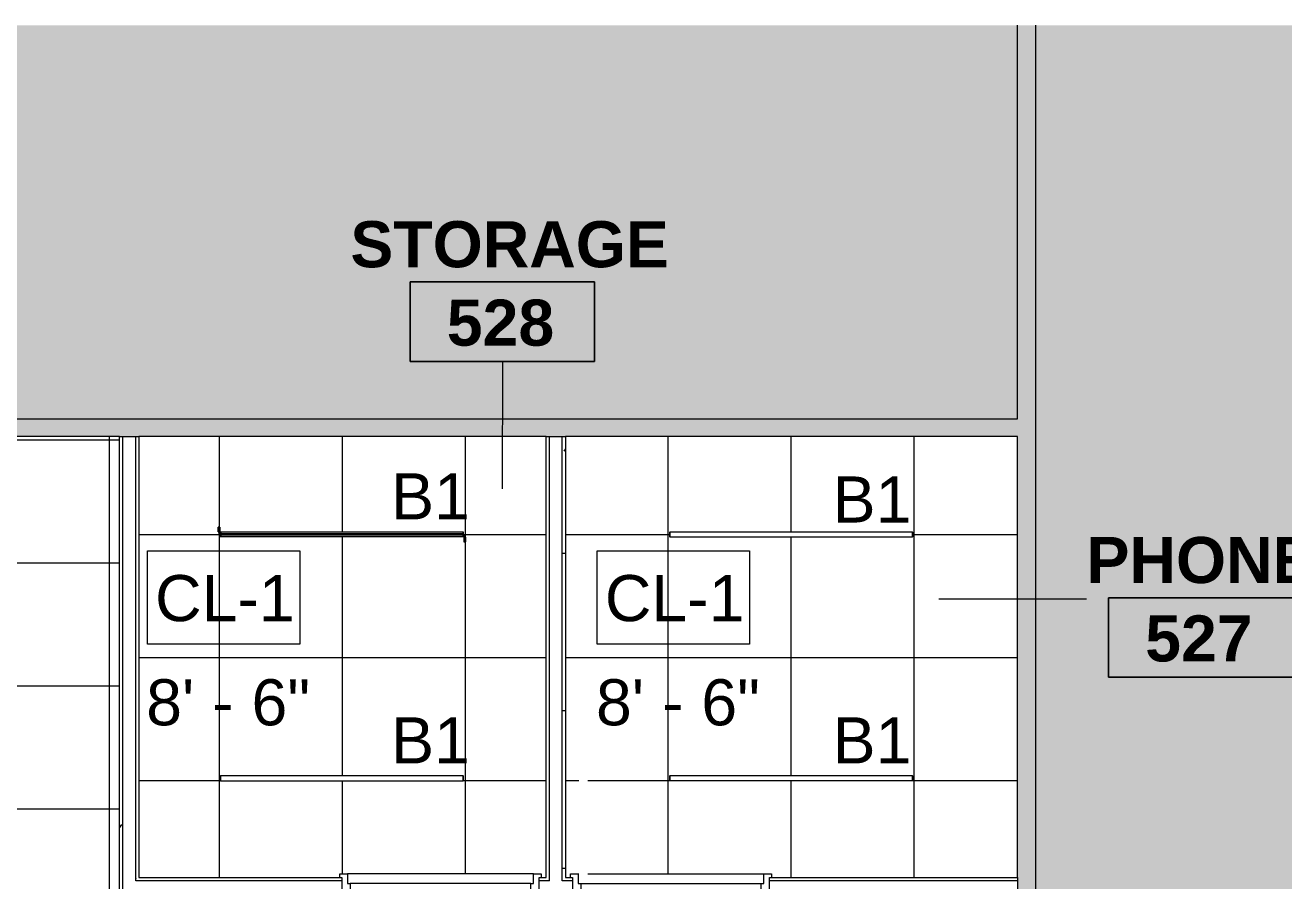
# Model space of a CAD drawing. Header units: inches. Extents: x -60 to 1865, y -31 to 1094.
# Drawn here: x 571.3 to 817, y 926.8 to 1093.8 of the extents above; entities that cross this region are included whole.
import ezdxf

# ---------------------------------------------------------------- set-up
doc = ezdxf.new("R2010")
doc.units = ezdxf.units.IN
doc.header["$MEASUREMENT"] = 0
for name, color, linetype, lineweight in [('A-AREA-IDEN', 2, 'Continuous', 9), ('A-CLNG-IDEN', 151, 'Continuous', 9), ('A-CLNG-PATT', 13, 'Continuous', 13), ('A-DETL', 90, 'Continuous', 9), ('A-DETL-GENF', 92, 'Continuous', 9), ('A-DOOR', 31, 'Continuous', 13), ('A-WALL', 113, 'Continuous', 13), ('A-WALL-PATT', 111, 'Continuous', 13), ('E-LITE-EQPM', 33, 'Continuous', 9), ('E-LITE-EQPM-IDEN', 33, 'Continuous', 9), ('I-WALL', 2, 'Continuous', 13)]:
    doc.layers.add(name, color=color, linetype=linetype, lineweight=lineweight)
doc.styles.add('Arial', font='arial.ttf', dxfattribs={"height": 9})
doc.styles.add('Swis721 Lt BT', font='swissl.ttf', dxfattribs={"height": 9})
doc.styles.add('Swis721 Lt BT_B', font='', dxfattribs={"height": 9})
doc.styles.get('Swis721 Lt BT_B').set_extended_font_data('Swis721 Lt BT', bold=True)
pattern_1 = [(0, (0, 0), (30.72, 7.68), [1.267, -21.773, 1.267, -21.773, -122.88]), (0, (0, 0), (30.72, 7.68), [-46.08, 1.267, -44.813, 1.267, -21.773, -53.76]), (0, (0, 0), (30.72, 7.68), [-115.2, 1.267, -14.093, 1.267, -37.133]), (120, (11.52, 3.84), (-22.011075, 22.7643), [1.267, -21.773, 1.267, -21.773, -122.88]), (120, (11.52, 3.84), (-22.011075, 22.7643), [-46.08, 1.267, -44.813, 1.267, -21.773, -53.76]), (120, (11.52, 3.84), (-22.011075, 22.7643), [-115.2, 1.267, -14.093, 1.267, -37.133]), (240, (15.36, 19.2), (-8.708925, -30.4443), [1.267, -21.773, 1.267, -21.773, -122.88]), (240, (15.36, 19.2), (-8.708925, -30.4443), [-46.08, 1.267, -44.813, 1.267, -21.773, -53.76]), (240, (15.36, 19.2), (-8.708925, -30.4443), [-115.2, 1.267, -14.093, 1.267, -37.133])]

# ---------------------------------------------------------------- blocks, each defined once
blk = doc.blocks.new('Door - Single - Solid Door - W_ LOUVER-8174439-REFLECTED CEILING PLAN')
at = {"layer": 'A-DOOR', "lineweight": 9}
for p, q in [((-15.63, 1.96), (-15.63, 2.71)), ((-15.63, 2.71), (-14.13, 2.71)), ((-14.13, 2.71), (-14.01, 2.71)), ((-14.13, 2.71), (-14.13, 0.84)), ((-12.26, 2.71), (22.12, 2.71)), ((22.12, 0.84), (22.12, 2.71)), ((22.12, 2.71), (23.62, 2.71)), ((23.62, 2.71), (23.62, 1.96)), ((-14.13, 0.84), (-13.63, 0.84)), ((-13.63, 0.84), (21.62, 0.84)), ((-13.63, 0.84), (-13.63, -0.66)), ((21.62, -0.66), (21.62, 0.84)), ((21.62, 0.84), (22.12, 0.84)), ((-15.63, -2.54), (-15.63, -1.79)), ((-13.63, -0.66), (-14.13, -0.66)), ((-14.13, -0.66), (-14.13, -2.54)), ((-13.63, -0.66), (21.62, -0.66)), ((22.12, -0.66), (21.62, -0.66)), ((22.12, -2.54), (22.12, -0.66)), ((23.62, -1.79), (23.62, -2.54)), ((-14.13, -2.54), (-15.63, -2.54)), ((-14.13, -2.54), (22.12, -2.54)), ((23.62, -2.54), (22.12, -2.54))]:
    blk.add_line(p, q, dxfattribs=at)
blk = doc.blocks.new('Door - Single - Solid Door-8204744-REFLECTED CEILING PLAN')
at = {"layer": 'A-DOOR', "lineweight": 9}
for p, q in [((-15.63, 1.96), (-15.63, 2.71)), ((-15.63, 2.71), (-14.13, 2.71)), ((-14.13, 2.71), (-14.01, 2.71)), ((-14.13, 2.71), (-14.13, 0.84)), ((-12.26, 2.71), (22.12, 2.71)), ((22.12, 0.84), (22.12, 2.71)), ((22.12, 2.71), (23.62, 2.71)), ((23.62, 2.71), (23.62, 1.96)), ((-14.13, 0.84), (-13.63, 0.84)), ((-13.63, 0.84), (21.62, 0.84)), ((-13.63, 0.84), (-13.63, -0.66)), ((21.62, -0.66), (21.62, 0.84)), ((21.62, 0.84), (22.12, 0.84)), ((-15.63, -2.54), (-15.63, -1.79)), ((-13.63, -0.66), (-14.13, -0.66)), ((-14.13, -0.66), (-14.13, -2.54)), ((-13.63, -0.66), (21.62, -0.66)), ((22.12, -0.66), (21.62, -0.66)), ((22.12, -2.54), (22.12, -0.66)), ((23.62, -1.79), (23.62, -2.54)), ((-14.13, -2.54), (-15.63, -2.54)), ((-14.13, -2.54), (22.12, -2.54)), ((23.62, -2.54), (22.12, -2.54))]:
    blk.add_line(p, q, dxfattribs=at)
blk = doc.blocks.new('Lighting fixture TBLS-HX-4-15-B-U-W - TBLS-HX-4-24-V4-REFLECTED CEILING PLAN')
at = {"layer": 'E-LITE-EQPM'}
for p, q in [((0.01, 23.75), (-0.47, 23.75)), ((-0.47, 23.75), (-0.47, 23.58)), ((-0.14, 23.67), (-0.47, 23.67)), ((-0.47, 23.67), (-0.47, -23.67)), ((-0.47, 23.58), (-0.13, 23.58)), ((0, 23.67), (-0.14, 23.67)), ((-0.14, 23.67), (-0.14, -23.67)), ((0, 23.67), (0.02, 23.89)), ((0.14, 23.67), (0, 23.67)), ((0.07, 23.89), (0.02, 23.89)), ((0.02, 23.89), (0.08, 23.88)), ((0.07, 23.89), (0.06, 23.67)), ((0.47, 23.75), (0.07, 23.75)), ((0.12, 23.93), (0.12, 23.97)), ((0.12, 23.97), (0.51, 23.97)), ((0.62, 23.93), (0.12, 23.93)), ((0.13, 23.92), (0.15, 23.97)), ((0.13, 23.58), (0.47, 23.58)), ((0.47, 23.67), (0.14, 23.67)), ((0.14, 23.67), (0.14, -23.67)), ((0.47, 23.75), (0.47, 23.58)), ((0.47, 23.67), (0.47, -23.67)), ((0.51, 24.16), (1.41, 24.16)), ((0.51, 24.08), (1.41, 24.08)), ((0.51, 23.93), (0.62, 23.93)), ((0.51, 23.89), (0.51, 23.86)), ((0.64, 23.89), (0.51, 23.89)), ((0.51, 23.86), (0.64, 23.86)), ((0.51, 23.86), (0.64, 23.86)), ((0.51, 23.86), (0.51, 23.82)), ((0.64, 23.86), (0.51, 23.86)), ((0.51, 23.82), (0.64, 23.82)), ((0.62, 23.89), (0.62, 24.01)), ((0.62, 24.01), (0.89, 24.01)), ((0.64, 23.86), (0.64, 23.89)), ((1.29, 23.89), (0.64, 23.89)), ((0.64, 23.86), (1.29, 23.86)), ((0.64, 23.82), (0.64, 23.86)), ((1.29, 23.86), (0.64, 23.86)), ((0.64, 23.82), (1.29, 23.82)), ((0.89, 24.01), (0.89, 23.89)), ((0.89, 23.97), (1.01, 23.97)), ((0.89, 23.97), (1.01, 23.97)), ((0.89, 23.97), (1.01, 23.97)), ((1.01, 23.89), (1.01, 24.01)), ((1.01, 24.01), (1.28, 24.01)), ((1.28, 24.01), (1.28, 23.89)), ((1.41, 23.93), (1.28, 23.93)), ((1.28, 23.93), (1.41, 23.93)), ((1.41, 23.89), (1.29, 23.89)), ((1.29, 23.89), (1.29, 23.86)), ((1.29, 23.86), (1.41, 23.86)), ((1.29, 23.86), (1.41, 23.86)), ((1.41, 23.86), (1.29, 23.86)), ((1.29, 23.86), (1.29, 23.82)), ((1.29, 23.82), (1.41, 23.82)), ((1.41, 23.86), (1.41, 23.89)), ((1.41, 23.82), (1.41, 23.86)), ((-0.04, 21.73), (-0.04, 21.57)), ((-0.04, 21.73), (-0.04, 21.57)), ((0.04, 21.57), (0.04, 21.73)), ((0.04, 21.73), (0.04, 21.57)), ((-1.41, -23.81), (-1.41, -23.85)), ((-1.29, -23.81), (-1.41, -23.81)), ((-1.41, -23.85), (-1.41, -23.88)), ((-1.29, -23.85), (-1.41, -23.85)), ((-1.29, -23.85), (-1.41, -23.85)), ((-1.41, -23.85), (-1.29, -23.85)), ((-1.41, -23.88), (-1.29, -23.88)), ((-1.41, -23.92), (-1.28, -23.92)), ((-1.28, -23.92), (-1.41, -23.92)), ((-0.51, -24.07), (-1.41, -24.07)), ((-0.51, -24.15), (-1.41, -24.15)), ((-0.64, -23.81), (-1.29, -23.81)), ((-1.29, -23.85), (-1.29, -23.81)), ((-0.64, -23.85), (-1.29, -23.85)), ((-1.29, -23.88), (-1.29, -23.85)), ((-1.29, -23.85), (-0.64, -23.85)), ((-1.29, -23.88), (-0.64, -23.88)), ((-1.28, -24), (-1.28, -23.88)), ((-1.01, -24), (-1.28, -24)), ((-1.01, -23.88), (-1.01, -24)), ((-0.89, -23.96), (-1.01, -23.96)), ((-0.89, -23.96), (-1.01, -23.96)), ((-0.89, -23.96), (-1.01, -23.96)), ((-0.89, -24), (-0.89, -23.88)), ((-0.62, -24), (-0.89, -24)), ((-0.51, -23.81), (-0.64, -23.81)), ((-0.64, -23.81), (-0.64, -23.85)), ((-0.51, -23.85), (-0.64, -23.85)), ((-0.51, -23.85), (-0.64, -23.85)), ((-0.64, -23.85), (-0.64, -23.88)), ((-0.64, -23.85), (-0.51, -23.85)), ((-0.64, -23.88), (-0.51, -23.88)), ((-0.62, -23.88), (-0.62, -24)), ((-0.62, -23.92), (-0.12, -23.92)), ((-0.51, -23.92), (-0.62, -23.92)), ((-0.51, -23.85), (-0.51, -23.81)), ((-0.51, -23.88), (-0.51, -23.85)), ((-0.12, -23.96), (-0.51, -23.96)), ((-0.13, -23.58), (-0.47, -23.58)), ((-0.47, -23.58), (-0.47, -23.75)), ((-0.47, -23.67), (-0.14, -23.67)), ((-0.47, -23.75), (-0.07, -23.75)), ((-0.13, -23.91), (-0.15, -23.96)), ((-0.14, -23.67), (0, -23.67)), ((-0.12, -23.92), (-0.12, -23.96)), ((-0.02, -23.88), (-0.08, -23.88)), ((-0.07, -23.88), (-0.06, -23.67)), ((-0.07, -23.88), (-0.02, -23.88)), ((0, -23.67), (-0.02, -23.88)), ((-0.01, -23.75), (0.47, -23.75)), ((0, -23.67), (0.14, -23.67)), ((0.47, -23.58), (0.13, -23.58)), ((0.14, -23.67), (0.47, -23.67)), ((0.47, -23.58), (0.47, -23.75))]:
    blk.add_line(p, q, dxfattribs=at)
for centre, radius, start, end in [((0, 21.65), 0.089, 90, 270), ((0, 21.65), 0.089, 270, 90), ((0, -21.64), 0.09, 90, 270), ((0, -21.64), 0.09, 270, 90)]:
    blk.add_arc(centre, radius, start, end, dxfattribs=at)
for points in [[(0.02, 23.89), (0.02, 23.92), (0.06, 23.97), (0.12, 23.98), (0.15, 23.97)], [(0.08, 23.88), (0.08, 23.9), (0.09, 23.92), (0.12, 23.92), (0.13, 23.92)], [(0.13, 23.92), (0.12, 23.92), (0.09, 23.92), (0.08, 23.9), (0.08, 23.88)], [(-0.02, -23.88), (-0.02, -23.91), (-0.06, -23.96), (-0.12, -23.97), (-0.15, -23.96)], [(-0.08, -23.88), (-0.08, -23.89), (-0.09, -23.91), (-0.12, -23.91), (-0.13, -23.91)], [(-0.13, -23.91), (-0.12, -23.91), (-0.09, -23.91), (-0.08, -23.89), (-0.08, -23.88)]]:
    blk.add_open_spline(points, degree=3, dxfattribs=at)
for points, knots in [([(0.02, 23.89), (0.02, 23.92), (0.05, 23.96), (0.1, 23.98), (0.12, 23.97)], [-1, -1, -1, -1, -0.5, -0.1420783, -0.1420783, -0.1420783, -0.1420783]), ([(0.51, 24.1), (0.51, 24.12), (0.51, 24.16), (0.51, 24.16), (0.51, 24.16), (0.51, 24.16)], [0.03340303, 0.03340303, 0.03340303, 0.03340303, 0.03964416, 0.0561743, 0.05646252, 0.05646252, 0.05646252, 0.05646252]), ([(0.51, 24.16), (0.51, 24.16), (0.51, 24.16), (0.51, 24.16), (0.51, 24.16), (0.51, 24.16), (0.51, 24.15), (0.51, 24.15), (0.51, 24.14), (0.51, 24.13), (0.51, 24.13), (0.51, 24.12), (0.51, 24.11), (0.51, 23.92), (0.51, 23.91), (0.51, 23.91), (0.51, 23.9), (0.51, 23.9), (0.51, 23.89), (0.51, 23.89), (0.51, 23.89), (0.51, 23.89)], [0.0565282, 0.0565282, 0.0565282, 0.0565282, 0.05682745, 0.05751378, 0.05815131, 0.0587711, 0.05945814, 0.06018947, 0.06092564, 0.06158284, 0.06221456, 0.06288041, 0.06873361, 0.07453122, 0.08018816, 0.08060556, 0.08099534, 0.08144983, 0.08188748, 0.08236942, 0.08479229, 0.08479229, 0.08479229, 0.08479229]), ([(0.51, 24.11), (0.51, 24.11), (0.51, 24.12), (0.51, 24.12), (0.51, 24.12), (0.51, 24.13), (0.51, 24.13), (0.51, 24.13), (0.51, 24.13), (0.51, 24.11)], [0.01995207, 0.01995207, 0.01995207, 0.01995207, 0.02116651, 0.02177638, 0.02224477, 0.02276746, 0.02328664, 0.0238075, 0.03990415, 0.03990415, 0.03990415, 0.03990415]), ([(0.51, 23.86), (0.51, 23.87), (0.51, 23.87), (0.51, 23.88), (0.51, 23.88), (0.51, 23.89), (0.51, 23.9), (0.51, 23.91), (0.51, 23.91), (0.51, 23.93)], [0, 0, 0, 0, 0.000731018, 0.001451775, 0.002127065, 0.002832083, 0.003604659, 0.004489972, 0.008550889, 0.008550889, 0.008550889, 0.008550889]), ([(0.51, 23.82), (0.51, 23.82), (0.51, 23.82), (0.51, 23.82), (0.51, 23.83), (0.51, 23.83), (0.51, 23.84), (0.51, 23.84), (0.51, 23.85), (0.51, 23.85), (0.51, 23.86), (0.51, 23.86), (0.51, 23.87), (0.51, 23.87), (0.51, 23.88), (0.51, 23.88), (0.51, 23.89), (0.51, 23.89), (0.51, 23.9), (0.51, 23.91), (0.51, 23.91), (0.51, 23.92), (0.51, 23.92), (0.51, 23.93), (0.51, 23.93), (0.51, 23.93)], [0, 0, 0, 0, 0.00120711, 0.00176048, 0.00232663, 0.00297197, 0.00362531, 0.00422365, 0.00474973, 0.00525079, 0.00572384, 0.00619922, 0.00660886, 0.00708073, 0.00755616, 0.00809862, 0.00860163, 0.00920907, 0.00976241, 0.01029085, 0.01074067, 0.01123037, 0.01169097, 0.01209543, 0.01242389, 0.01242389, 0.01242389, 0.01242389]), ([(0.51, 23.93), (0.51, 23.93), (0.51, 23.93), (0.51, 23.92), (0.51, 23.91), (0.51, 23.9), (0.51, 23.89), (0.51, 23.88), (0.51, 23.88), (0.51, 23.88), (0.51, 23.87), (0.51, 23.87), (0.51, 23.87), (0.51, 23.86), (0.51, 23.86), (0.51, 23.86), (0.51, 23.86)], [0.00487261, 0.00487261, 0.00487261, 0.00487261, 0.005494648, 0.006240904, 0.006931758, 0.007632285, 0.008340529, 0.009043442, 0.009509071, 0.009881293, 0.010155457, 0.010460516, 0.010767283, 0.011121343, 0.011529598, 0.01461783, 0.01461783, 0.01461783, 0.01461783]), ([(1.41, 23.89), (1.41, 23.89), (1.41, 23.89), (1.41, 23.89), (1.41, 23.9), (1.41, 23.9), (1.41, 23.91), (1.41, 23.91), (1.41, 23.92), (1.41, 24.11), (1.41, 24.12), (1.41, 24.13), (1.41, 24.13), (1.41, 24.14), (1.41, 24.15), (1.41, 24.15), (1.41, 24.16), (1.41, 24.16), (1.41, 24.16), (1.41, 24.16), (1.41, 24.16), (1.41, 24.16)], [-0.08479229, -0.08479229, -0.08479229, -0.08479229, -0.08236942, -0.08188748, -0.08144983, -0.08099534, -0.08060556, -0.08018816, -0.07453122, -0.06873361, -0.06288041, -0.06221456, -0.06158284, -0.06092564, -0.06018947, -0.05945814, -0.0587711, -0.05815131, -0.05751378, -0.05682745, -0.0565282, -0.0565282, -0.0565282, -0.0565282]), ([(1.41, 24.16), (1.41, 24.16), (1.41, 24.16), (1.41, 24.16), (1.41, 24.12), (1.41, 24.1)], [-0.05646252, -0.05646252, -0.05646252, -0.05646252, -0.0561743, -0.03964416, -0.03340303, -0.03340303, -0.03340303, -0.03340303]), ([(1.41, 24.11), (1.41, 24.13), (1.41, 24.13), (1.41, 24.13), (1.41, 24.13), (1.41, 24.12), (1.41, 24.12), (1.41, 24.12), (1.41, 24.11), (1.41, 24.11)], [-0.03990415, -0.03990415, -0.03990415, -0.03990415, -0.0238075, -0.02328664, -0.02276746, -0.02224477, -0.02177638, -0.02116651, -0.01995207, -0.01995207, -0.01995207, -0.01995207]), ([(1.41, 23.93), (1.41, 23.91), (1.41, 23.91), (1.41, 23.9), (1.41, 23.89), (1.41, 23.88), (1.41, 23.88), (1.41, 23.87), (1.41, 23.87), (1.41, 23.86)], [-0.008550889, -0.008550889, -0.008550889, -0.008550889, -0.004489972, -0.003604659, -0.002832083, -0.002127065, -0.001451775, -0.000731018, 0, 0, 0, 0]), ([(1.41, 23.86), (1.41, 23.86), (1.41, 23.86), (1.41, 23.86), (1.41, 23.87), (1.41, 23.87), (1.41, 23.87), (1.41, 23.88), (1.41, 23.88), (1.41, 23.88), (1.41, 23.89), (1.41, 23.9), (1.41, 23.91), (1.41, 23.92), (1.41, 23.93), (1.41, 23.93), (1.41, 23.93)], [-0.01461783, -0.01461783, -0.01461783, -0.01461783, -0.011529598, -0.011121343, -0.010767283, -0.010460516, -0.010155457, -0.009881293, -0.009509071, -0.009043442, -0.008340529, -0.007632285, -0.006931758, -0.006240904, -0.005494648, -0.00487261, -0.00487261, -0.00487261, -0.00487261]), ([(1.41, 23.93), (1.41, 23.93), (1.41, 23.93), (1.41, 23.92), (1.41, 23.92), (1.41, 23.91), (1.41, 23.91), (1.41, 23.9), (1.41, 23.89), (1.41, 23.89), (1.41, 23.88), (1.41, 23.88), (1.41, 23.87), (1.41, 23.87), (1.41, 23.86), (1.41, 23.86), (1.41, 23.85), (1.41, 23.85), (1.41, 23.84), (1.41, 23.84), (1.41, 23.83), (1.41, 23.83), (1.41, 23.82), (1.41, 23.82), (1.41, 23.82), (1.41, 23.82)], [-0.01242389, -0.01242389, -0.01242389, -0.01242389, -0.01209543, -0.01169097, -0.01123037, -0.01074067, -0.01029085, -0.00976241, -0.00920907, -0.00860163, -0.00809862, -0.00755616, -0.00708073, -0.00660886, -0.00619922, -0.00572384, -0.00525079, -0.00474973, -0.00422365, -0.00362531, -0.00297197, -0.00232663, -0.00176048, -0.00120711, 0, 0, 0, 0]), ([(-1.41, -23.92), (-1.41, -23.92), (-1.41, -23.92), (-1.41, -23.91), (-1.41, -23.91), (-1.41, -23.9), (-1.41, -23.9), (-1.41, -23.89), (-1.41, -23.89), (-1.41, -23.88), (-1.41, -23.87), (-1.41, -23.87), (-1.41, -23.86), (-1.41, -23.86), (-1.41, -23.85), (-1.41, -23.85), (-1.41, -23.84), (-1.41, -23.84), (-1.41, -23.83), (-1.41, -23.83), (-1.41, -23.82), (-1.41, -23.82), (-1.41, -23.81), (-1.41, -23.81), (-1.41, -23.81), (-1.41, -23.81)], [-0.01242389, -0.01242389, -0.01242389, -0.01242389, -0.01209543, -0.01169097, -0.01123037, -0.01074067, -0.01029085, -0.00976241, -0.00920907, -0.00860163, -0.00809862, -0.00755616, -0.00708073, -0.00660886, -0.00619922, -0.00572384, -0.00525079, -0.00474973, -0.00422365, -0.00362531, -0.00297197, -0.00232663, -0.00176048, -0.00120711, 0, 0, 0, 0]), ([(-1.41, -23.92), (-1.41, -23.9), (-1.41, -23.9), (-1.41, -23.89), (-1.41, -23.88), (-1.41, -23.88), (-1.41, -23.87), (-1.41, -23.86), (-1.41, -23.86), (-1.41, -23.85)], [-0.008550889, -0.008550889, -0.008550889, -0.008550889, -0.004489972, -0.003604659, -0.002832083, -0.002127065, -0.001451775, -0.000731018, 0, 0, 0, 0]), ([(-1.41, -23.85), (-1.41, -23.85), (-1.41, -23.85), (-1.41, -23.85), (-1.41, -23.86), (-1.41, -23.86), (-1.41, -23.86), (-1.41, -23.87), (-1.41, -23.87), (-1.41, -23.88), (-1.41, -23.88), (-1.41, -23.89), (-1.41, -23.9), (-1.41, -23.91), (-1.41, -23.92), (-1.41, -23.92), (-1.41, -23.93)], [-0.01461783, -0.01461783, -0.01461783, -0.01461783, -0.011529598, -0.011121343, -0.010767283, -0.010460516, -0.010155457, -0.009881293, -0.009509071, -0.009043442, -0.008340529, -0.007632285, -0.006931758, -0.006240904, -0.005494648, -0.00487261, -0.00487261, -0.00487261, -0.00487261]), ([(-1.41, -23.88), (-1.41, -23.88), (-1.41, -23.88), (-1.41, -23.88), (-1.41, -23.89), (-1.41, -23.89), (-1.41, -23.9), (-1.41, -23.9), (-1.41, -23.91), (-1.41, -24.1), (-1.41, -24.11), (-1.41, -24.12), (-1.41, -24.12), (-1.41, -24.13), (-1.41, -24.14), (-1.41, -24.14), (-1.41, -24.15), (-1.41, -24.15), (-1.41, -24.15), (-1.41, -24.15), (-1.41, -24.15), (-1.41, -24.15)], [-0.08479229, -0.08479229, -0.08479229, -0.08479229, -0.08236942, -0.08188748, -0.08144983, -0.08099534, -0.08060556, -0.08018816, -0.07453122, -0.06873361, -0.06288041, -0.06221456, -0.06158284, -0.06092564, -0.06018947, -0.05945814, -0.0587711, -0.05815131, -0.05751378, -0.05682745, -0.0565282, -0.0565282, -0.0565282, -0.0565282]), ([(-1.41, -24.15), (-1.41, -24.15), (-1.41, -24.15), (-1.41, -24.15), (-1.41, -24.11), (-1.41, -24.09)], [-0.05646252, -0.05646252, -0.05646252, -0.05646252, -0.0561743, -0.03964416, -0.03340303, -0.03340303, -0.03340303, -0.03340303]), ([(-1.41, -24.1), (-1.41, -24.12), (-1.41, -24.12), (-1.41, -24.12), (-1.41, -24.12), (-1.41, -24.11), (-1.41, -24.11), (-1.41, -24.11), (-1.41, -24.11), (-1.41, -24.1)], [-0.03990415, -0.03990415, -0.03990415, -0.03990415, -0.0238075, -0.02328664, -0.02276746, -0.02224477, -0.02177638, -0.02116651, -0.01995207, -0.01995207, -0.01995207, -0.01995207]), ([(-0.51, -23.81), (-0.51, -23.81), (-0.51, -23.81), (-0.51, -23.81), (-0.51, -23.82), (-0.51, -23.82), (-0.51, -23.83), (-0.51, -23.83), (-0.51, -23.84), (-0.51, -23.84), (-0.51, -23.85), (-0.51, -23.85), (-0.51, -23.86), (-0.51, -23.86), (-0.51, -23.87), (-0.51, -23.87), (-0.51, -23.88), (-0.51, -23.89), (-0.51, -23.89), (-0.51, -23.9), (-0.51, -23.9), (-0.51, -23.91), (-0.51, -23.91), (-0.51, -23.92), (-0.51, -23.92), (-0.51, -23.92)], [0, 0, 0, 0, 0.00120711, 0.00176048, 0.00232663, 0.00297197, 0.00362531, 0.00422365, 0.00474973, 0.00525079, 0.00572384, 0.00619922, 0.00660886, 0.00708073, 0.00755616, 0.00809862, 0.00860163, 0.00920907, 0.00976241, 0.01029085, 0.01074067, 0.01123037, 0.01169097, 0.01209543, 0.01242389, 0.01242389, 0.01242389, 0.01242389]), ([(-0.51, -23.85), (-0.51, -23.86), (-0.51, -23.86), (-0.51, -23.87), (-0.51, -23.88), (-0.51, -23.88), (-0.51, -23.89), (-0.51, -23.9), (-0.51, -23.9), (-0.51, -23.92)], [0, 0, 0, 0, 0.000731018, 0.001451775, 0.002127065, 0.002832083, 0.003604659, 0.004489972, 0.008550889, 0.008550889, 0.008550889, 0.008550889]), ([(-0.51, -23.93), (-0.51, -23.92), (-0.51, -23.92), (-0.51, -23.91), (-0.51, -23.9), (-0.51, -23.89), (-0.51, -23.88), (-0.51, -23.88), (-0.51, -23.87), (-0.51, -23.87), (-0.51, -23.86), (-0.51, -23.86), (-0.51, -23.86), (-0.51, -23.85), (-0.51, -23.85), (-0.51, -23.85), (-0.51, -23.85)], [0.00487261, 0.00487261, 0.00487261, 0.00487261, 0.005494648, 0.006240904, 0.006931758, 0.007632285, 0.008340529, 0.009043442, 0.009509071, 0.009881293, 0.010155457, 0.010460516, 0.010767283, 0.011121343, 0.011529598, 0.01461783, 0.01461783, 0.01461783, 0.01461783]), ([(-0.51, -24.15), (-0.51, -24.15), (-0.51, -24.15), (-0.51, -24.15), (-0.51, -24.15), (-0.51, -24.15), (-0.51, -24.14), (-0.51, -24.14), (-0.51, -24.13), (-0.51, -24.12), (-0.51, -24.12), (-0.51, -24.11), (-0.51, -24.1), (-0.51, -23.91), (-0.51, -23.9), (-0.51, -23.9), (-0.51, -23.89), (-0.51, -23.89), (-0.51, -23.88), (-0.51, -23.88), (-0.51, -23.88), (-0.51, -23.88)], [0.0565282, 0.0565282, 0.0565282, 0.0565282, 0.05682745, 0.05751378, 0.05815131, 0.0587711, 0.05945814, 0.06018947, 0.06092564, 0.06158284, 0.06221456, 0.06288041, 0.06873361, 0.07453122, 0.08018816, 0.08060556, 0.08099534, 0.08144983, 0.08188748, 0.08236942, 0.08479229, 0.08479229, 0.08479229, 0.08479229]), ([(-0.51, -24.09), (-0.51, -24.11), (-0.51, -24.15), (-0.51, -24.15), (-0.51, -24.15), (-0.51, -24.15)], [0.03340303, 0.03340303, 0.03340303, 0.03340303, 0.03964416, 0.0561743, 0.05646252, 0.05646252, 0.05646252, 0.05646252]), ([(-0.51, -24.1), (-0.51, -24.11), (-0.51, -24.11), (-0.51, -24.11), (-0.51, -24.11), (-0.51, -24.12), (-0.51, -24.12), (-0.51, -24.12), (-0.51, -24.12), (-0.51, -24.1)], [0.01995207, 0.01995207, 0.01995207, 0.01995207, 0.02116651, 0.02177638, 0.02224477, 0.02276746, 0.02328664, 0.0238075, 0.03990415, 0.03990415, 0.03990415, 0.03990415]), ([(-0.02, -23.88), (-0.02, -23.91), (-0.05, -23.95), (-0.1, -23.97), (-0.12, -23.96)], [-1, -1, -1, -1, -0.5, -0.1420783, -0.1420783, -0.1420783, -0.1420783])]:
    blk.add_open_spline(points, degree=3, knots=knots, dxfattribs=at)
blk = doc.blocks.new('Lighting fixture TBLS-HX-4-15-B-U-W - TBLS-HX-4-24-7815314-REFLECTED CEILING PLAN')
at = {"layer": 'E-LITE-EQPM'}
for p, q in [((-0.54, 23.67), (0.54, 23.67)), ((-0.54, 23.67), (-0.54, -23.67)), ((-0.47, 23.75), (0.47, 23.75)), ((-0.47, 23.75), (-0.47, 23.67)), ((0.47, 23.67), (0.47, 23.75)), ((0.54, -23.67), (0.54, 23.67)), ((0.54, -23.67), (-0.54, -23.67)), ((-0.47, -23.67), (-0.47, -23.75)), ((0.47, -23.75), (-0.47, -23.75)), ((0.47, -23.75), (0.47, -23.67))]:
    blk.add_line(p, q, dxfattribs=at)
blk = doc.blocks.new('Room Tag - Room Name and Number-3379422-REFLECTED CEILING PLAN')
at = {"layer": 'A-AREA-IDEN'}
for p, q in [((-0.1881, -0.1636), (-0.1881, -0.0018)), ((-0.1881, -0.0018), (0.1869, -0.0018)), ((0.1869, -0.0018), (-0.1881, -0.0018)), ((-0.1881, -0.0018), (-0.1881, -0.1636)), ((0.1869, -0.0018), (0.1869, -0.1636)), ((0.1869, -0.1636), (0.1869, -0.0018)), ((0.1869, -0.1636), (-0.1881, -0.1636)), ((-0.1881, -0.1636), (0.1869, -0.1636))]:
    blk.add_line(p, q, dxfattribs=at)

msp = doc.modelspace()

# ---------------------------------------------------------------- hatches: boundary and pattern name
at = {"layer": 'A-CLNG-PATT'}
h = msp.add_hatch(dxfattribs=at)
h.set_pattern_fill('FP_25', color=256, style=0, pattern_type=2)
h.set_pattern_definition([(0, (0, 0), (15.36, 3.84), [1.267, -10.253, 1.267, -10.253, -61.44]), (0, (0, 0), (15.36, 3.84), [-23.04, 1.267, -21.773, 1.267, -10.253, -26.88]), (0, (0, 0), (15.36, 3.84), [-57.6, 1.267, -6.413, 1.267, -17.933]), (120, (5.76, 1.92), (-11.0055376, 11.38215), [1.267, -10.253, 1.267, -10.253, -61.44]), (120, (5.76, 1.92), (-11.0055376, 11.38215), [-23.04, 1.267, -21.773, 1.267, -10.253, -26.88]), (120, (5.76, 1.92), (-11.0055376, 11.38215), [-57.6, 1.267, -6.413, 1.267, -17.933]), (240, (7.68, 9.6), (-4.3544624, -15.22215), [1.267, -10.253, 1.267, -10.253, -61.44]), (240, (7.68, 9.6), (-4.3544624, -15.22215), [-23.04, 1.267, -21.773, 1.267, -10.253, -26.88]), (240, (7.68, 9.6), (-4.3544624, -15.22215), [-57.6, 1.267, -6.413, 1.267, -17.933])])
h.paths.add_polyline_path([(1801, 717.75), (1854.625, 717.75), (1854.625, 753), (1864.7863, 753), (1864.7863, 813.25), (1737.0625, 813.25), (1737.0625, 813), (1710.5, 813), (1710.5, 813.25), (1657.75, 813.25), (1657.75, 813), (1633.75, 813), (1633.75, 813.25), (1633.5, 813.25), (1633.5, 813), (1630.5, 813), (1630.5, 1080.375), (1491.6875, 1080.375), (1491.6875, 814.375), (1491.5, 814.375), (1491.5, 813), (1488.5, 813), (1488.5, 814.375), (1488.25, 814.375), (1488.25, 813), (1381.5, 813), (1381.5, 1008.5), (1363.125, 1008.5), (1363.1053, 1007.75), (1323.875, 1007.75), (1323.875, 1008.5), (1321.5, 1008.5), (1321.5, 967.1875), (1322.25, 967.1678), (1322.25, 927.9375), (1321.5, 927.9375), (1321.5, 813), (1288.125, 813), (1288.125, 812.25), (1248.875, 812.25), (1248.875, 813), (1042.125, 813), (1042.125, 812.3125), (1006.9749, 812.3125), (1031.1933, 788.0941), (1029.9558, 786.8567), (1004.5, 812.3125), (1002.875, 812.3125), (1002.875, 813), (902.8125, 813), (902.8125, 904), (888.0625, 904), (888.0625, 903.25), (886.4375, 903.25), (860.9817, 877.7942), (859.7442, 879.0316), (883.9626, 903.25), (848.8125, 903.25), (848.8125, 904), (829.0625, 904), (829.0625, 951.5), (829, 951.5), (829, 1093.7899), (768.5, 1093.7899), (768.5, 827.9259), (838.625, 827.9259), (838.625, 750.9259), (909.0625, 750.9259), (909.0625, 757.875), (910.8125, 757.875), (910.8125, 750.9259), (1653.9807, 750.9259), (1653.9807, 751.4259), (1801, 751.4259), (1801, 747.9259)], flags=0)
h = msp.add_hatch(dxfattribs=at)
h.set_pattern_fill('FP_20', color=256, style=0, pattern_type=2)
h.set_pattern_definition([(270, (515.723, 964.875), (-24, -1e-15), []), (180, (515.723, 964.875), (3e-15, 24), [])])
h.paths.add_polyline_path([(507.0971, 868.75), (589.7423, 868.75), (589.7423, 1013.5), (467.7234, 1013.5), (467.7234, 869.4572), (469.2234, 869.4572), (469.2234, 905.4572), (470.9734, 905.4572), (470.9734, 869.4572), (506.7234, 869.4572), (506.7234, 868.75)], flags=0)
h.paths.add_polyline_path([(555.0731, 916.3375), (493.0579, 916.3375), (493.0579, 917.4125), (565.0579, 917.4125), (565.0579, 916.3375), (562.3899, 916.3375)], flags=0)
h.paths.add_polyline_path([(496.5384, 964.3375), (493.0579, 964.3375), (493.0579, 965.4125), (565.0579, 965.4125), (565.0579, 964.3375), (503.8552, 964.3375)], flags=0)
h = msp.add_hatch(dxfattribs=at)
h.set_pattern_fill('FP_7', color=256, style=0, pattern_type=2)
h.set_pattern_definition([(0, (705.242, 970.406), (0, -24), []), (270, (705.242, 970.406), (-24, -1e-15), [])])
h.paths.add_polyline_path([(671.9958, 927.4375), (672.9923, 927.4375), (672.9923, 1013.5), (593.4923, 1013.5), (593.4923, 927.4375), (632.7458, 927.4375), (632.7458, 928.1875), (671.9958, 928.1875), (671.9958, 927.8125)], flags=0)
h.paths.add_polyline_path([(609.4472, 943.2525), (609.4472, 947.3666), (656.7972, 947.3693), (656.7973, 946.2943), (609.4473, 946.2916)], flags=0)
h.paths.add_polyline_path([(656.9409, 990.5643), (656.9803, 993.7655), (657.0117, 993.7655), (657.0469, 994.2794), (657.0873, 994.2641), (657.1232, 993.892), (657.2243, 993.892), (657.2089, 993.2022), (657.1858, 992.992), (657.0469, 992.992), (657.0118, 993.1173), (656.9409, 993.1173)], flags=0)
h.paths.add_polyline_path([(657.0118, 993.3915), (657.0469, 993.3915), (657.0118, 993.442)], flags=0)
h.paths.add_polyline_path([(657.0895, 993.3915), (657.0901, 993.3915), (657.0873, 993.3915)], flags=0)
h.paths.add_polyline_path([(609.9493, 993.931), (609.3732, 993.931), (609.3732, 994.4069), (609.2417, 994.4565), (609.2749, 994.4723), (609.3732, 994.4899), (609.3732, 994.8685), (656.8726, 994.8654), (656.8726, 994.3957), (657.0063, 994.3432), (657.005, 994.3281), (656.8726, 994.3099), (656.8726, 993.9338), (611.3925, 993.9311)], flags=0)
h.paths.add_polyline_path([(609.161, 994.4899), (609.1251, 994.9102), (609.0271, 994.9521), (609.0394, 995.6), (609.0625, 995.8102), (609.2013, 995.8102), (609.238, 995.6849), (609.3074, 995.6849), (609.268, 995.0367), (609.2366, 995.0367), (609.2014, 994.5228), (609.161, 994.5228)], flags=0)
h = msp.add_hatch(dxfattribs=at)
h.set_pattern_fill('FP_19', color=256, style=0, pattern_type=2)
h.set_pattern_definition([(180, (720.81, 970.406), (3e-15, 24), []), (90, (720.81, 970.406), (24, -1e-15), [])])
h.paths.add_polyline_path([(676.7423, 927.4375), (677.7458, 927.4375), (677.7458, 928.1875), (679.3708, 928.1875), (679.3708, 964.1875), (681.1208, 964.1875), (681.1208, 928.1875), (716.9958, 928.1875), (716.9958, 927.4375), (765, 927.4375), (764.9569, 1013.5), (676.7423, 1013.5), (676.7423, 928.1875)], flags=0)
h.paths.add_polyline_path([(697.1364, 943.2525), (697.1364, 947.3717), (744.4864, 947.3745), (744.4865, 946.2995), (697.1365, 946.2967)], flags=0)
h.paths.add_polyline_path([(697.1336, 990.5643), (697.1336, 994.9424), (744.4836, 994.9451), (744.4837, 993.8701), (697.1337, 993.8674)], flags=0)
at = {"layer": 'A-DETL-GENF'}
h = msp.add_hatch(color=9, dxfattribs=at)
h.paths.add_polyline_path([(1799, 27.5), (1819, 27.5), (1819, 41.5), (1843, 41.5), (1843, 27.5), (1864.7863, 27.5), (1864.7863, 748), (1859, 748), (1859, 714.25), (1802, 714.25), (1802, 677.4259), (1813, 677.4259), (1813, 653.4259), (1802, 653.4259), (1802, 411.9259), (1641.0625, 411.9259), (1641.0625, 27.5), (1744, 27.5)], flags=0)
h.paths.add_polyline_path([(1802, 293.5), (1789, 293.5), (1789, 317.5), (1813, 317.5), (1813, 293.5), (1807.4349, 293.5)], flags=0)
h.paths.add_polyline_path([(50.2115, 1017), (493.1351, 1017), (493.1351, 1037.5), (517.1351, 1037.5), (517.1351, 1017), (765, 1017), (765, 1093.7899), (30, 1093.7899), (30, 1064.5), (34.125, 1064.5), (34.125, 1017)], flags=0)
h = msp.add_hatch(color=9, dxfattribs=at)
h.paths.add_polyline_path([(1859, 714.25), (1859, 748), (1864.7863, 748), (1864.7863, 749.5), (1858.125, 749.5), (1858.125, 714.25)], flags=0)
h.paths.add_polyline_path([(1854.625, 717.75), (1854.625, 753), (1864.7863, 753), (1864.7863, 813.25), (1737.0625, 813.25), (1737.0625, 813), (1710.5, 813), (1710.5, 813.25), (1657.75, 813.25), (1657.75, 813), (1633.75, 813), (1633.75, 814.5), (1633.5, 814.5), (1633.5, 813), (1630.5, 813), (1630.5, 855.5), (1637, 855.5), (1637, 826.5), (1657.5, 826.5), (1657.5, 817.75), (1710.5, 817.75), (1710.5, 826.5), (1730.625, 826.5), (1730.625, 924.5), (1710.5, 924.5), (1710.5, 926.5), (1657.5, 926.5), (1657.5, 924.5), (1637, 924.5), (1637, 897.5), (1630.5, 897.5), (1630.5, 959.5), (1637, 959.5), (1637, 932.5), (1657.5, 932.5), (1657.5, 930.5), (1710.5, 930.5), (1710.5, 932.5), (1730.625, 932.5), (1730.625, 1093.7899), (1321.5, 1093.7899), (1321.5, 1013.5), (1323.875, 1013.5), (1323.875, 1014.25), (1325.375, 1014.25), (1325.375, 1012.375), (1325.875, 1012.375), (1325.875, 1010.875), (1325.375, 1010.875), (1325.375, 1007.75), (1323.875, 1007.75), (1323.875, 1008.5), (1321.5, 1008.5), (1321.5, 967.1875), (1322.25, 967.1678), (1322.25, 965.6875), (1320.625, 965.6875), (1320.625, 965.1875), (1319.125, 965.1875), (1319.125, 965.6875), (1317.25, 965.6875), (1317.25, 967.1875), (1318, 967.1875), (1318, 1004.125), (1261, 1004.125), (1261, 1009.125), (1318, 1009.125), (1318, 1066.125), (1042, 1066.125), (1042, 936.5), (1090, 936.5), (1090, 960.5), (1095, 960.5), (1095, 936.5), (1208, 936.5), (1208, 960.6875), (1261.1875, 960.6875), (1261.1875, 927.5625), (1318, 927.5625), (1318, 927.9375), (1317.25, 927.9375), (1317.25, 929.4375), (1319.125, 929.4375), (1319.125, 929.9375), (1320.625, 929.9375), (1320.625, 929.4375), (1322.25, 929.4375), (1322.25, 927.9375), (1321.5, 927.9375), (1321.5, 927.5625), (1321.4375, 927.5625), (1321.4375, 912.375), (1321.5, 912.375), (1321.5, 865.125), (1299.375, 865.125), (1299.375, 817), (1321.5, 817), (1321.5, 813), (1288.125, 813), (1288.125, 812.25), (1286.625, 812.25), (1286.625, 814.375), (1286.125, 814.375), (1286.125, 815.875), (1286.625, 815.875), (1286.625, 817.75), (1288.125, 817.75), (1288.125, 817), (1290.75, 817), (1290.75, 856.625), (1295.875, 856.625), (1295.875, 865.125), (1290.75, 865.125), (1290.75, 912.375), (1294.25, 912.375), (1294.25, 868.625), (1318, 868.625), (1318, 912.375), (1315.4375, 912.375), (1315.4375, 912.5), (993.0598, 912.5), (993.0598, 951.5), (990.4348, 951.5), (990.4348, 950.75), (988.9348, 950.75), (988.9348, 954.875), (988.4348, 954.875), (988.4348, 956.375), (988.9348, 956.375), (988.9348, 958.25), (990.4348, 958.25), (990.4348, 957.5), (993.0598, 957.5), (993.0598, 1017.0625), (1016.5, 1017.0625), (1016.5, 1037.5), (1036, 1037.5), (1036, 1093.7899), (867.4375, 1093.7899), (867.4375, 957.5), (951.1848, 957.5), (951.1848, 958.25), (952.6848, 958.25), (952.6848, 956.375), (953.1848, 956.375), (953.1848, 954.875), (952.6848, 954.875), (952.6848, 950.75), (951.1848, 950.75), (951.1848, 951.5), (833.5625, 951.5), (833.5625, 907.5), (848.8125, 907.5), (848.8322, 908.25), (850.3125, 908.25), (850.3125, 906.625), (850.8125, 906.625), (850.8125, 905.125), (850.3125, 905.125), (850.3125, 903.25), (848.8125, 903.25), (848.8125, 904), (829.0625, 904), (829.0625, 951.5), (829, 951.5), (829, 1093.7899), (768.5, 1093.7899), (768.5, 827.9259), (838.625, 827.9259), (838.625, 750.9259), (1653.9807, 750.9259), (1653.9807, 751.4259), (1801, 751.4259), (1801, 717.75), (1807.0148, 717.75)], flags=0)
h.paths.add_polyline_path([(1249.25, 812.25), (1248.875, 812.25), (1248.875, 813), (1052.5, 813), (1052.5, 912.375), (1058.5, 912.375), (1058.5, 817), (1248.875, 817), (1248.875, 817.75), (1250.375, 817.75), (1250.375, 815.875), (1250.875, 815.875), (1250.875, 814.375), (1250.375, 814.375), (1250.375, 812.25)], flags=0)
h.paths.add_polyline_path([(1040.625, 812.3125), (1040.625, 814.1875), (1040.125, 814.1875), (1040.125, 815.6875), (1040.625, 815.6875), (1040.625, 818.3125), (1042.125, 818.3125), (1042.125, 817.5625), (1052, 817.5625), (1052, 813.0625), (1042.125, 813.0625), (1042.125, 812.3125), (1041.75, 812.3125)], flags=0)
h.paths.add_polyline_path([(1004.375, 812.3125), (1002.875, 812.3125), (1002.875, 813.0625), (902.8125, 813.0625), (902.8125, 904), (888.0625, 904), (888.0625, 903.25), (886.5625, 903.25), (886.5625, 905.125), (886.0625, 905.125), (886.0625, 906.625), (886.5625, 906.625), (886.5625, 908.25), (888.0625, 908.25), (888.0625, 907.5), (902.8125, 907.5), (902.8125, 951.3125), (907.3125, 951.3125), (907.3125, 817.5625), (1002.875, 817.5625), (1002.875, 818.3125), (1004.375, 818.3125), (1004.375, 815.6875), (1004.875, 815.6875), (1004.875, 814.1875), (1004.375, 814.1875), (1004.375, 813)], flags=0)
h.paths.add_polyline_path([(1488.5, 813), (1488.5, 814.5), (1488.25, 814.5), (1488.25, 813), (1381.5, 813), (1381.5, 1008.5), (1363.125, 1008.5), (1363.1053, 1007.75), (1361.625, 1007.75), (1361.625, 1010.875), (1361.125, 1010.875), (1361.125, 1012.375), (1361.625, 1012.375), (1361.625, 1014.25), (1363.125, 1014.25), (1363.125, 1013.5), (1381.5, 1013.5), (1381.5, 1064.75), (1383, 1064.75), (1383, 1064.4113), (1391, 1064.4113), (1391, 1039), (1407, 1039), (1407, 1034.5), (1464.5, 1034.5), (1464.5, 1037), (1485, 1037), (1485, 1064.4113), (1491.5, 1064.4113), (1491.5, 1001.5), (1485, 1001.5), (1485, 1029), (1464.5, 1029), (1464.5, 1030.5), (1407, 1030.5), (1407, 1027), (1391, 1027), (1391, 930.5), (1485, 930.5), (1485, 959.5), (1491.5, 959.5), (1491.5, 897.5), (1485, 897.5), (1485, 926.5), (1395, 926.5), (1395, 906.5), (1391, 906.5), (1391, 826.5), (1485, 826.5), (1485, 855.5), (1491.5, 855.5), (1491.5, 813)], flags=0)
h.paths.add_polyline_path([(1294.25, 817), (1295.875, 817), (1295.875, 853.125), (1294.25, 853.125), (1294.25, 818.5216)], flags=0)
h.paths.add_polyline_path([(1747.717, 817.75), (1864.7863, 817.75), (1864.7863, 994.5), (1841.9885, 994.5), (1841.9885, 1002.5), (1843.4885, 1002.5), (1843.4885, 1093.7899), (1737.125, 1093.7899), (1737.1301, 932.5), (1737.25, 932.5), (1737.25, 924.5), (1737.125, 924.5), (1737.125, 826.5), (1737.0625, 826.5), (1737.0625, 817.75)], flags=0)
h.paths.add_polyline_path([(1023.2231, 916), (1023.2231, 936.5), (1026.375, 936.5), (1026.375, 1013.5), (1016.5, 1013.5), (1016.5, 1013.5625), (996.5598, 1013.5625), (996.5598, 916)], flags=0)
h.paths.add_polyline_path([(1279.4396, 924.5), (1315.4375, 924.5), (1315.4243, 924.5625), (1257.1875, 924.5625), (1257.1875, 956.6875), (1213, 956.6875), (1213, 924.5), (1261.6081, 924.5)], flags=0)
h.paths.add_polyline_path([(1090, 924.5), (1208, 924.5), (1208, 932.5), (1047.2231, 932.5), (1047.2231, 924.5)], flags=0)
h.paths.add_polyline_path([(1038.5, 936.5), (1038.5, 1013.5), (1029.875, 1013.5), (1029.875, 936.5)], flags=0)
h.paths.add_polyline_path([(846.8514, 957.5), (861.9375, 957.5), (861.9375, 1093.7899), (838, 1093.7899), (838, 1037.5), (853, 1037.5), (853, 1013.5), (838, 1013.5), (838, 957.5), (838.625, 957.5)], flags=0)
h.paths.add_polyline_path([(1637, 1001.5), (1630.5, 1001.5), (1630.5, 1064.5), (1637, 1064.5), (1637, 1017.1892)], flags=0)
h.paths.add_polyline_path([(1847.9885, 1002.5), (1864.7863, 1002.5), (1864.7863, 1045.5), (1847.9885, 1045.5)], flags=0)
h.paths.add_polyline_path([(1864.7863, 1052), (1864.7863, 1093.7899), (1847.9885, 1093.7899), (1847.9885, 1052), (1854.625, 1052)], flags=0)
h.paths.add_polyline_path([(1279.4396, 1070.125), (1318, 1070.125), (1318, 1080.125), (1042, 1080.125), (1042, 1070.125), (1202.1292, 1070.125)], flags=0)
h.paths.add_polyline_path([(1318, 1084.125), (1318, 1093.7899), (1042, 1093.7899), (1042, 1084.125), (1279.4396, 1084.125)], flags=0)
at = {"layer": 'A-WALL-PATT', "lineweight": 9}
msp.add_hatch(color=7, dxfattribs=at).paths.add_polyline_path([(768.5, 855.2169), (768.5, 1093.7899), (765, 1093.7899), (765, 855.2169)], flags=0)
h = msp.add_hatch(color=7, dxfattribs=at)
h.paths.add_polyline_path([(676.7423, 1013.5), (765, 1013.5), (765, 1017), (517.1351, 1017), (517.1351, 1013.5), (676.1173, 1013.5)], flags=0)
h.paths.add_polyline_path([(464.5984, 1013.5), (493.1351, 1013.5), (493.1351, 1017), (34.125, 1017), (34.125, 1013.5), (463.9734, 1013.5)], flags=0)
h = msp.add_hatch(dxfattribs=at)
h.set_pattern_fill('FP_1', color=256, style=0, pattern_type=2)
h.set_pattern_definition(pattern_1)
h.paths.add_polyline_path([(589.7423, 866.25), (590.3673, 866.25), (590.3448, 868.25), (589.7423, 868.25), (589.7423, 866.875)], flags=0)
h.paths.add_polyline_path([(590.3673, 868.75), (590.3673, 1013.5), (589.7423, 1013.5), (589.7423, 868.75)], flags=0)
h = msp.add_hatch(dxfattribs=at)
h.set_pattern_fill('FP_1', color=256, style=0, pattern_type=2)
h.set_pattern_definition(pattern_1)
h.paths.add_polyline_path([(592.8605, 866.25), (593.4923, 866.25), (593.4923, 924.3125), (592.8673, 924.3125), (592.8673, 866.875), (590.3673, 866.875), (590.3673, 866.25)], flags=0)
h.paths.add_polyline_path([(593.4923, 926.8125), (593.4923, 1013.5), (592.8673, 1013.4872), (592.8673, 926.8125), (592.9798, 926.8125)], flags=0)
h = msp.add_hatch(dxfattribs=at)
h.set_pattern_fill('FP_1', color=256, style=0, pattern_type=2)
h.set_pattern_definition(pattern_1)
h.paths.add_polyline_path([(676.7423, 927.4375), (676.7423, 1013.5), (676.1173, 1013.5), (676.1173, 927.4375)], flags=0)

# ---------------------------------------------------------------- linework, layer by layer
at = {"layer": 'A-AREA-IDEN'}
for p, q in [((664.5018, 1003.3093), (664.5207, 1028.159)), ((749.6386, 981.8672), (778.4744, 981.8483))]:
    msp.add_line(p, q, dxfattribs=at)
at = {"layer": 'A-CLNG-IDEN', "flags": 128}
for points in [[(595.1568, 991.2309), (624.9158, 991.2309), (624.9158, 972.9994), (595.1568, 972.9994)], [(682.961, 991.2309), (712.72, 991.2309), (712.72, 972.9994), (682.961, 972.9994)]]:
    msp.add_lwpolyline(points, close=True, dxfattribs=at)
at = {"layer": 'A-DETL'}
for p, q in [((765, 1017), (765, 1093.7899)), ((34.125, 1017), (765, 1017))]:
    msp.add_line(p, q, dxfattribs=at)
at = {"layer": 'A-WALL'}
for p, q in [((589.7423, 1013.5), (593.4923, 1013.5)), ((590.3673, 866.875), (590.3673, 1013.5)), ((592.8673, 926.8125), (592.8673, 1013.5)), ((672.9923, 1013.5), (676.7423, 1013.5)), ((673.6173, 926.8125), (673.6173, 1013.5)), ((676.1173, 926.8125), (676.1173, 1013.5)), ((633.1208, 926.8125), (592.8673, 926.8125)), ((673.6173, 926.8125), (671.6208, 926.8125)), ((678.1208, 926.8125), (676.1173, 926.8125)), ((765, 926.8125), (716.6208, 926.8125)), ((765, 927.4375), (765, 923.6875))]:
    msp.add_line(p, q, dxfattribs=at)
at = {"layer": 'I-WALL', "color": 8, "lineweight": 20}
for p, q in [((765, 1017), (765, 1093.7899)), ((768.5, 1093.7899), (768.5, 855.2169)), ((517.1351, 1017), (765, 1017)), ((589.7423, 1013.5), (517.1351, 1013.5)), ((672.9923, 1013.5), (593.4923, 1013.5)), ((765, 1013.5), (676.7423, 1013.5)), ((765, 927.4375), (765, 1013.5))]:
    msp.add_line(p, q, dxfattribs=at)
at = {"layer": 'I-WALL'}
for p, q in [((589.7423, 868.75), (589.7423, 1013.5)), ((593.4923, 1013.5), (593.4923, 927.4375)), ((672.9923, 927.4375), (672.9923, 1013.5)), ((676.7423, 1013.5), (676.7423, 927.4375)), ((593.4923, 927.4375), (633.1208, 927.4375)), ((633.1208, 927.4375), (633.1208, 923.6875)), ((671.6208, 927.4375), (672.9923, 927.4375)), ((671.6208, 923.6875), (671.6208, 927.4375)), ((676.7423, 927.4375), (678.1208, 927.4375)), ((678.1208, 927.4375), (678.1208, 923.6875)), ((716.6208, 927.4375), (765, 927.4375)), ((716.6208, 923.6875), (716.6208, 927.4375))]:
    msp.add_line(p, q, dxfattribs=at)

# ---------------------------------------------------------------- block references
at = {"layer": 'A-AREA-IDEN', "xscale": 95.99999999999994, "yscale": 95.99999999999994, "zscale": 95.99999999999994}
for p in [(664.51, 1043.862), (800.8385, 982.2355)]:
    msp.add_blockref('Room Tag - Room Name and Number-3379422-REFLECTED CEILING PLAN', p, dxfattribs=at)
at = {"layer": 'A-DOOR', "rotation": 180}
msp.add_blockref('Door - Single - Solid Door - W_ LOUVER-8174439-REFLECTED CEILING PLAN', (656.365, 925.6513), dxfattribs=at)
at = {"layer": 'A-DOOR'}
msp.add_blockref('Door - Single - Solid Door-8204744-REFLECTED CEILING PLAN', (693.3767, 925.4737), dxfattribs=at)
at = {"layer": 'E-LITE-EQPM', "rotation": 270.0033522571081}
msp.add_blockref('Lighting fixture TBLS-HX-4-15-B-U-W - TBLS-HX-4-24-V4-REFLECTED CEILING PLAN', (633.1194, 994.4011), dxfattribs=at)
at = {"layer": 'E-LITE-EQPM', "extrusion": (0, 0, -1), "rotation": 269.9966477428919}
for p in [(-720.8087, 994.4062), (-633.1222, 946.8304), (-720.8114, 946.8356)]:
    msp.add_blockref('Lighting fixture TBLS-HX-4-15-B-U-W - TBLS-HX-4-24-7815314-REFLECTED CEILING PLAN', p, dxfattribs=at)

# ---------------------------------------------------------------- texts
at = {"layer": 'A-AREA-IDEN', "char_height": 9, "attachment_point": 1, "style": 'Swis721 Lt BT_B'}
for s, insert, width in [('STORAGE', (634.7758, 1055.5406), 71.811), ('528', (653.5953, 1040.2409), 25.452), ('PHONE', (778.4744, 993.9142), 53.934), ('527', (789.9238, 978.6145), 25.452)]:
    msp.add_mtext(s, dxfattribs=dict(at, insert=insert, width=width))
at = {"layer": 'A-CLNG-IDEN', "char_height": 9, "attachment_point": 1, "style": 'Swis721 Lt BT'}
for s, insert, width in [('CL-1', (596.6568, 986.4809), 32.118), ('CL-1', (684.461, 986.4809), 32.118), ('8\' - 6"', (594.9182, 966.1517), 36.36), ('8\' - 6"', (682.7224, 966.1517), 36.36)]:
    msp.add_mtext(s, dxfattribs=dict(at, insert=insert, width=width))
at = {"layer": 'E-LITE-EQPM-IDEN', "char_height": 9, "width": 18.786, "attachment_point": 1, "style": 'Arial'}
for insert in [(642.7425, 1006.345), (728.9186, 1005.7318), (642.7425, 958.7232), (728.9186, 958.7232)]:
    msp.add_mtext('B1', dxfattribs=dict(at, insert=insert))

doc.saveas('drawing.dxf')
